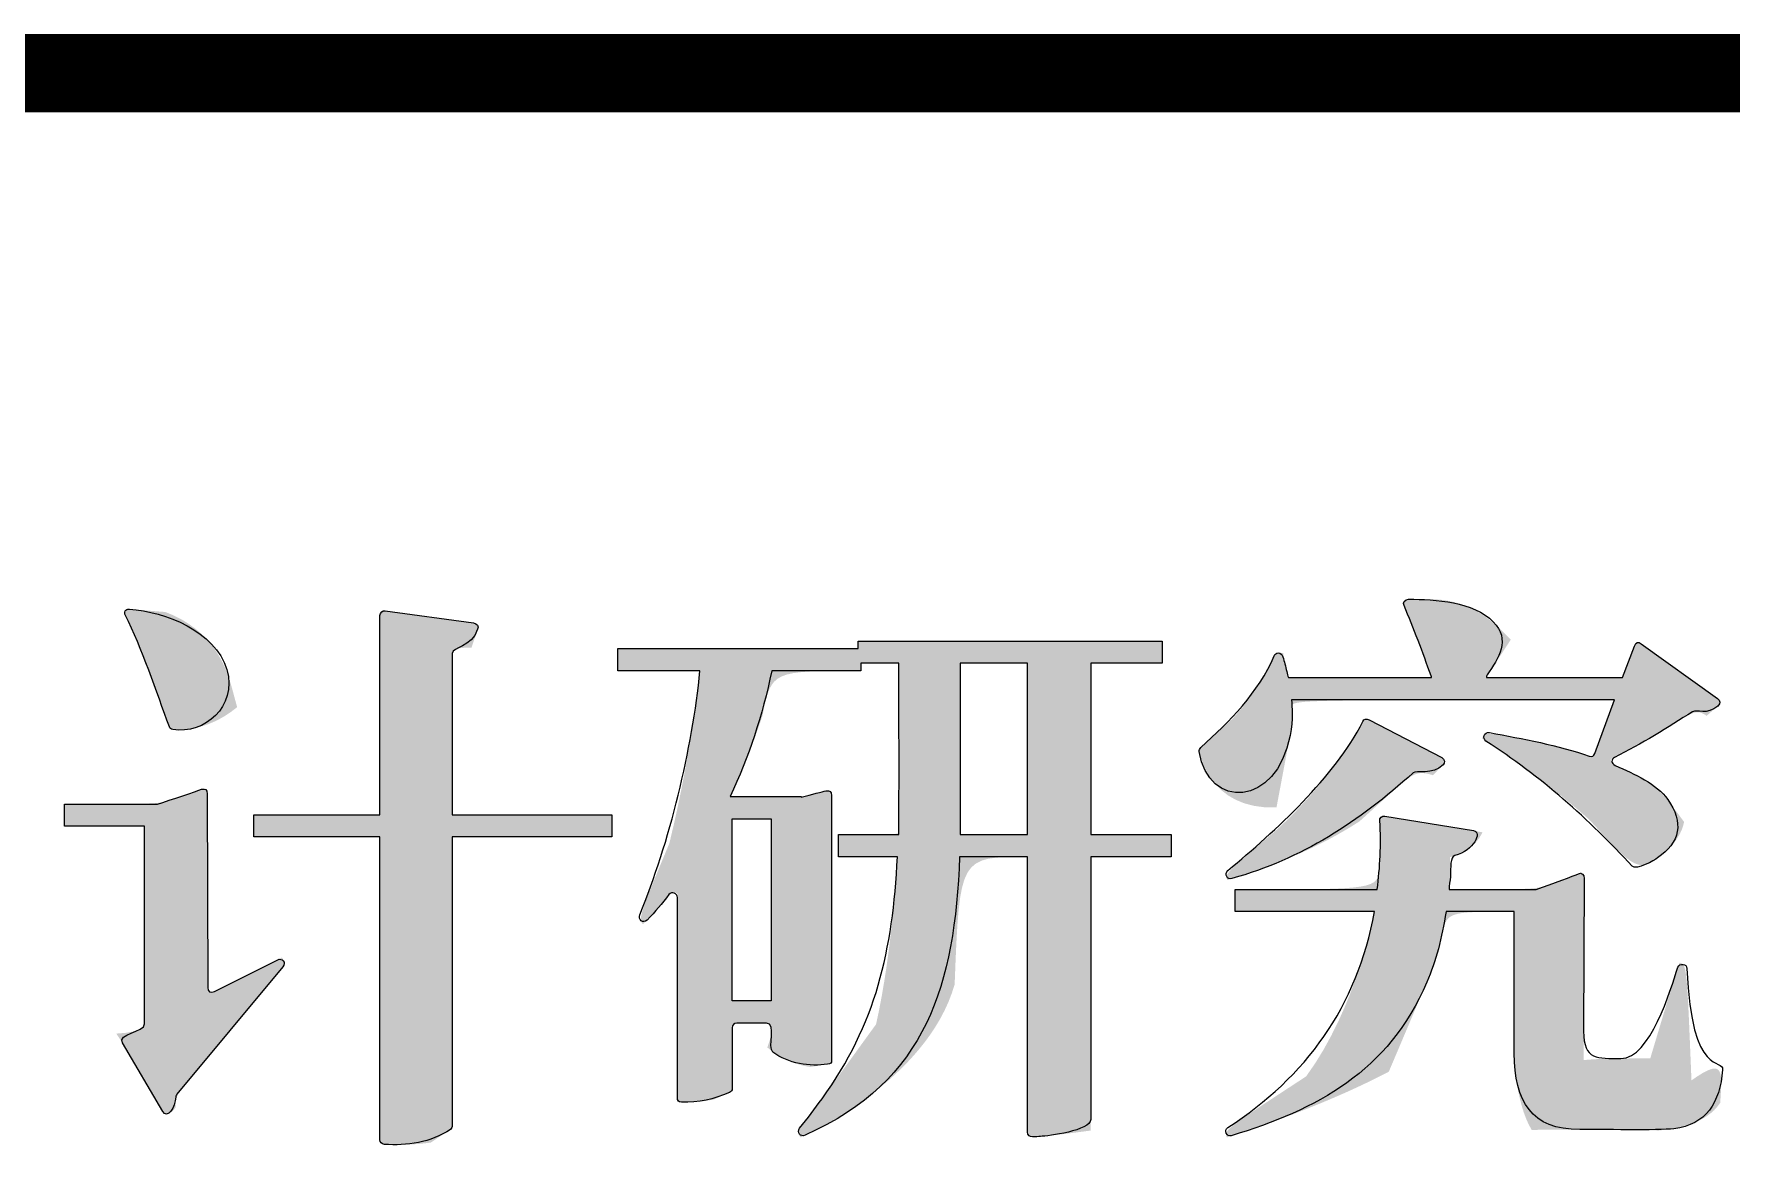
# Model space of a CAD drawing. Extents: x -18502 to 259858, y -468734 to 127958.
# Drawn here: x 100439 to 102464, y -291389 to -290062 of the extents above; entities that cross this region are included whole.
import ezdxf

# ---------------------------------------------------------------- set-up
doc = ezdxf.new("R2010")
doc.units = 0
doc.header["$LTSCALE"] = 1000
doc.layers.add('参照-TK_A1$0$TK', color=161, linetype='CONTINUOUS')
doc.layers.add('参照-TK_A1$0$图层 1', color=7, linetype='CONTINUOUS')

# ---------------------------------------------------------------- blocks, each defined once
blk = doc.blocks.new('参照-TK_A1$0$block 6')
at = {"layer": '参照-TK_A1$0$图层 1'}
h = blk.add_hatch(color=7, dxfattribs=at)
h.dxf.hatch_style = 2
edge = h.paths.add_edge_path()
edge.add_spline(control_points=[(46.3851, -11.509), (46.3851, -11.509), (46.3851, -11.509), (46.3842, -11.5118), (46.3592, -11.5702), (46.3136, -11.6159), (46.2679, -11.6571), (46.2661, -11.6589), (46.2653, -11.6608), (46.2653, -11.6635), (46.2796, -11.7558), (46.3878, -11.7521), (46.4093, -11.6379), (46.4148, -11.6118), (46.4122, -11.593), (46.4117, -11.5814), (46.4117, -11.5814), (46.9231, -11.5814), (46.9231, -11.5814), (46.9231, -11.5814), (46.8923, -11.6663), (46.8923, -11.6663), (46.8905, -11.6708), (46.8879, -11.6717), (46.8834, -11.6708), (46.8342, -11.6534), (46.7786, -11.6433), (46.7251, -11.6333), (46.717, -11.6324), (46.7134, -11.6425), (46.7197, -11.6469), (46.8056, -11.7018), (46.8834, -11.7713), (46.9514, -11.8453), (46.9575, -11.8518), (46.9872, -11.8363), (46.9916, -11.8316), (47.0274, -11.8088), (47.0336, -11.775), (47.0077, -11.7394), (46.9898, -11.7147), (46.9558, -11.6991), (46.9245, -11.6854), (46.9182, -11.6826), (46.9173, -11.6754), (46.9236, -11.6726), (46.9656, -11.6516), (47.0086, -11.6251), (47.047, -11.6004), (47.0542, -11.5958), (47.0693, -11.6068), (47.0873, -11.5913), (47.0918, -11.5867), (47.0908, -11.5831), (47.0864, -11.5794), (47.0864, -11.5794), (46.9656, -11.4926), (46.9656, -11.4926), (46.9612, -11.4889), (46.9575, -11.4898), (46.955, -11.4962), (46.955, -11.4962), (46.936, -11.5463), (46.936, -11.5463), (46.936, -11.5463), (46.7206, -11.5463), (46.7206, -11.5463), (46.7205, -11.5448), (46.7206, -11.5432), (46.7215, -11.542), (46.7403, -11.5154), (46.759, -11.4861), (46.7313, -11.4578), (46.7, -11.4258), (46.6392, -11.4221), (46.5972, -11.4221), (46.5909, -11.4221), (46.5873, -11.4277), (46.59, -11.4321), (46.6051, -11.4679), (46.6195, -11.5062), (46.6328, -11.5437), (46.6335, -11.5445), (46.6335, -11.5455), (46.6335, -11.5463), (46.6335, -11.5463), (46.4067, -11.5463), (46.4067, -11.5463), (46.4045, -11.5408), (46.4034, -11.5325), (46.4012, -11.5245), (46.3984, -11.5182), (46.3984, -11.5071), (46.3905, -11.5071), (46.3878, -11.5071), (46.3851, -11.509)], knot_values=[0, 0, 0, 0, 0.5001, 0.5001, 1, 1, 1, 2, 2, 2, 3, 3, 3, 4, 4, 4, 5, 5, 5, 6, 6, 6, 7, 7, 7, 8, 8, 8, 9, 9, 9, 10, 10, 10, 11, 11, 11, 12, 12, 12, 13, 13, 13, 14, 14, 14, 15, 15, 15, 16, 16, 16, 17, 17, 17, 18, 18, 18, 19, 19, 19, 20, 20, 20, 21, 21, 21, 22, 22, 22, 23, 23, 23, 24, 24, 24, 25, 25, 25, 26, 26, 26, 27, 27, 27, 28, 28, 28, 29, 29, 29, 30, 30, 30, 31, 31, 31, 31], degree=3, periodic=0)
h = blk.add_hatch(color=7, dxfattribs=at)
h.dxf.hatch_style = 2
edge = h.paths.add_edge_path()
edge.add_spline(control_points=[(44.7411, -11.5931), (44.7411, -11.5931), (44.7411, -11.5931), (44.725, -11.5336), (44.7053, -11.4715), (44.6275, -11.4423), (44.5703, -11.4377), (44.564, -11.4367), (44.5614, -11.4432), (44.564, -11.4477), (44.59, -11.499), (44.6132, -11.5693), (44.6338, -11.6241), (44.6346, -11.6269), (44.6364, -11.6278), (44.6391, -11.6287), (44.6892, -11.6361), (44.7411, -11.5931)], knot_values=[0, 0, 0, 0, 0.5001, 0.5001, 1, 1, 1, 2, 2, 2, 3, 3, 3, 4, 4, 4, 5, 5, 5, 5], degree=3, periodic=0)
h = blk.add_hatch(color=7, dxfattribs=at)
h.dxf.hatch_style = 2
edge = h.paths.add_edge_path()
edge.add_spline(control_points=[(45.3345, -11.7988), (45.3345, -11.7988), (45.3345, -11.7988), (45.3345, -11.7988), (45.3345, -11.7988), (45.3345, -11.7636), (45.3345, -11.7636), (45.3345, -11.7636), (45.0819, -11.7636), (45.0819, -11.7636), (45.0819, -11.7636), (45.0819, -11.5081), (45.0819, -11.5081), (45.0819, -11.4971), (45.1123, -11.499), (45.1221, -11.4697), (45.1249, -11.4652), (45.1204, -11.4606), (45.1158, -11.4596), (45.1158, -11.4596), (44.9755, -11.4405), (44.9755, -11.4405), (44.9719, -11.4395), (44.9674, -11.4432), (44.9674, -11.4477), (44.9674, -11.4477), (44.9674, -11.7636), (44.9674, -11.7636), (44.9674, -11.7636), (44.7675, -11.7636), (44.7675, -11.7636), (44.7675, -11.7636), (44.7675, -11.7988), (44.7675, -11.7988), (44.7675, -11.7988), (44.9674, -11.7988), (44.9674, -11.7988), (44.9674, -11.7988), (44.9674, -12.2786), (44.9674, -12.2786), (44.9674, -12.2823), (44.97, -12.285), (44.9745, -12.2859), (45.0094, -12.2886), (45.0479, -12.2831), (45.0792, -12.2621), (45.081, -12.2603), (45.0819, -12.2585), (45.0819, -12.2558), (45.0819, -12.2558), (45.0819, -11.7988), (45.0819, -11.7988), (45.0819, -11.7988), (45.3345, -11.7988)], knot_values=[0, 0, 0, 0, 0.5001, 0.5001, 1, 1, 1, 2, 2, 2, 3, 3, 3, 4, 4, 4, 5, 5, 5, 6, 6, 6, 7, 7, 7, 8, 8, 8, 9, 9, 9, 10, 10, 10, 11, 11, 11, 12, 12, 12, 13, 13, 13, 14, 14, 14, 15, 15, 15, 16, 16, 16, 17, 17, 17, 17], degree=3, periodic=0)
h = blk.add_hatch(color=7, dxfattribs=at)
h.dxf.hatch_style = 2
edge = h.paths.add_edge_path()
edge.add_spline(control_points=[(46.2207, -11.8302), (46.2207, -11.8302), (46.2207, -11.8302), (46.2207, -11.8302), (46.2207, -11.8302), (46.2207, -11.795), (46.2207, -11.795), (46.2207, -11.795), (46.0935, -11.795), (46.0935, -11.795), (46.0935, -11.795), (46.0935, -11.5235), (46.0935, -11.5235), (46.0935, -11.5235), (46.2066, -11.5235), (46.2066, -11.5235), (46.2066, -11.5235), (46.2066, -11.4884), (46.2066, -11.4884), (46.2066, -11.4884), (45.7248, -11.4884), (45.7248, -11.4884), (45.7248, -11.4884), (45.7248, -11.5003), (45.7248, -11.5003), (45.7248, -11.5003), (45.3442, -11.5003), (45.3442, -11.5003), (45.3442, -11.5003), (45.3442, -11.5355), (45.3442, -11.5355), (45.3442, -11.5355), (45.4744, -11.5355), (45.4744, -11.5355), (45.4625, -11.6585), (45.426, -11.8085), (45.3789, -11.9221), (45.3761, -11.9295), (45.3842, -11.9368), (45.3905, -11.9304), (45.4039, -11.9167), (45.4146, -11.9048), (45.4253, -11.8901), (45.4298, -11.8837), (45.4387, -11.8884), (45.4387, -11.8947), (45.4387, -11.8947), (45.4387, -12.2119), (45.4387, -12.2119), (45.4387, -12.2164), (45.4405, -12.2192), (45.445, -12.2192), (45.4718, -12.2201), (45.4969, -12.2146), (45.521, -12.2036), (45.5238, -12.2027), (45.5255, -12.2), (45.5255, -12.1972), (45.5255, -12.1972), (45.5255, -12.1013), (45.5255, -12.1013), (45.5255, -12.0968), (45.5283, -12.094), (45.5327, -12.094), (45.5327, -12.094), (45.58, -12.094), (45.58, -12.094), (45.5962, -12.094), (45.5811, -12.1323), (45.5899, -12.1397), (45.6141, -12.158), (45.649, -12.1633), (45.6766, -12.1589), (45.6812, -12.1589), (45.683, -12.157), (45.683, -12.1525), (45.683, -12.1525), (45.683, -11.733), (45.683, -11.733), (45.683, -11.7265), (45.6803, -11.7246), (45.6739, -11.7256), (45.6685, -11.7269), (45.6519, -11.7312), (45.6346, -11.7355), (45.6346, -11.7355), (45.6346, -11.7346), (45.6346, -11.7346), (45.6346, -11.7346), (45.5221, -11.7346), (45.5221, -11.7346), (45.5516, -11.6726), (45.5735, -11.6064), (45.588, -11.5355), (45.588, -11.5355), (45.7292, -11.5355), (45.7292, -11.5355), (45.7292, -11.5355), (45.7292, -11.5235), (45.7292, -11.5235), (45.7292, -11.5235), (45.7893, -11.5235), (45.7893, -11.5235), (45.7894, -11.6097), (45.7904, -11.6941), (45.7893, -11.7805), (45.7893, -11.784), (45.7902, -11.7901), (45.7893, -11.795), (45.7893, -11.795), (45.6941, -11.795), (45.6941, -11.795), (45.6941, -11.795), (45.6941, -11.8302), (45.6941, -11.8302), (45.6941, -11.8302), (45.7873, -11.8302), (45.7873, -11.8302), (45.7798, -11.979), (45.7534, -12.0956), (45.6678, -12.2137), (45.6562, -12.2293), (45.6455, -12.2448), (45.632, -12.2603), (45.6276, -12.2668), (45.6338, -12.275), (45.641, -12.2713), (45.8347, -12.1846), (45.8779, -12.0324), (45.8857, -11.8302), (45.8857, -11.8302), (45.9934, -11.8302), (45.9934, -11.8302), (45.9934, -11.8302), (45.9934, -12.2668), (45.9934, -12.2668), (45.9934, -12.2768), (46.0076, -12.2741), (46.014, -12.2732), (46.0255, -12.2732), (46.0935, -12.264), (46.0935, -12.2466), (46.0935, -12.2466), (46.0935, -11.8302), (46.0935, -11.8302), (46.0935, -11.8302), (46.2207, -11.8302)], knot_values=[0, 0, 0, 0, 0.5001, 0.5001, 1, 1, 1, 2, 2, 2, 3, 3, 3, 4, 4, 4, 5, 5, 5, 6, 6, 6, 7, 7, 7, 8, 8, 8, 9, 9, 9, 10, 10, 10, 11, 11, 11, 12, 12, 12, 13, 13, 13, 14, 14, 14, 15, 15, 15, 16, 16, 16, 17, 17, 17, 18, 18, 18, 19, 19, 19, 20, 20, 20, 21, 21, 21, 22, 22, 22, 23, 23, 23, 24, 24, 24, 25, 25, 25, 26, 26, 26, 27, 27, 27, 28, 28, 28, 29, 29, 29, 30, 30, 30, 31, 31, 31, 32, 32, 32, 33, 33, 33, 34, 34, 34, 35, 35, 35, 36, 36, 36, 37, 37, 37, 38, 38, 38, 39, 39, 39, 40, 40, 40, 41, 41, 41, 42, 42, 42, 43, 43, 43, 44, 44, 44, 45, 45, 45, 46, 46, 46, 47, 47, 47, 48, 48, 48, 48], degree=3, periodic=0)
h.paths.add_polyline_path([(45.5873, -11.7698), (45.5873, -12.0582), (45.5255, -12.0582), (45.5255, -11.7698)])
edge = h.paths.add_edge_path()
edge.add_spline(control_points=[(45.9934, -11.5235), (45.9934, -11.5235), (45.9934, -11.5235), (45.9934, -11.5235), (45.9934, -11.5235), (45.9934, -11.795), (45.9934, -11.795), (45.9934, -11.795), (45.8868, -11.795), (45.8868, -11.795), (45.8859, -11.7898), (45.8869, -11.7832), (45.8869, -11.7795), (45.8869, -11.7795), (45.8869, -11.5235), (45.8869, -11.5235), (45.8869, -11.5235), (45.9934, -11.5235)], knot_values=[0, 0, 0, 0, 0.5001, 0.5001, 1, 1, 1, 2, 2, 2, 3, 3, 3, 4, 4, 4, 5, 5, 5, 5], degree=3, periodic=0)
h = blk.add_hatch(color=7, dxfattribs=at)
h.dxf.hatch_style = 2
edge = h.paths.add_edge_path()
edge.add_spline(control_points=[(46.5193, -11.7741), (46.5193, -11.7741), (46.5193, -11.7741), (46.6042, -11.6973), (46.6088, -11.6927), (46.6356, -11.7009), (46.6517, -11.6845), (46.6552, -11.6817), (46.6544, -11.6754), (46.6499, -11.6726), (46.6499, -11.6726), (46.5345, -11.6132), (46.5345, -11.6132), (46.5301, -11.6105), (46.5265, -11.6114), (46.5247, -11.6159), (46.4791, -11.7046), (46.3869, -11.7887), (46.3109, -11.8518), (46.3047, -11.8582), (46.31, -11.8672), (46.3172, -11.8646), (46.4272, -11.8344), (46.5193, -11.7741)], knot_values=[0, 0, 0, 0, 0.5001, 0.5001, 1, 1, 1, 2, 2, 2, 3, 3, 3, 4, 4, 4, 5, 5, 5, 6, 6, 6, 7, 7, 7, 7], degree=3, periodic=0)
h = blk.add_hatch(color=7, dxfattribs=at)
h.dxf.hatch_style = 2
edge = h.paths.add_edge_path()
edge.add_spline(control_points=[(44.6437, -12.2274), (44.6437, -12.2274), (44.6437, -12.2274), (44.6437, -12.2109), (44.6437, -12.21), (44.6445, -12.209), (44.6454, -12.2064), (44.6454, -12.2064), (44.8136, -12.0044), (44.8136, -12.0044), (44.8199, -11.998), (44.8117, -11.9897), (44.8055, -11.9935), (44.8055, -11.9935), (44.7053, -12.0438), (44.7053, -12.0438), (44.699, -12.0465), (44.6945, -12.0438), (44.6945, -12.0373), (44.6945, -12.0373), (44.6937, -11.7302), (44.6937, -11.7302), (44.6937, -11.7237), (44.691, -11.7221), (44.6848, -11.7229), (44.6767, -11.7263), (44.6362, -11.7402), (44.6148, -11.7467), (44.6148, -11.7467), (44.4674, -11.7467), (44.4674, -11.7467), (44.4674, -11.7467), (44.4674, -11.7819), (44.4674, -11.7819), (44.4674, -11.7819), (44.5944, -11.7819), (44.5944, -11.7819), (44.5944, -11.7819), (44.5944, -12.0948), (44.5944, -12.0948), (44.5944, -12.1085), (44.5497, -12.1104), (44.5595, -12.1251), (44.5595, -12.1251), (44.6231, -12.2338), (44.6231, -12.2338), (44.6302, -12.2466), (44.6437, -12.2274)], knot_values=[0, 0, 0, 0, 0.5001, 0.5001, 1, 1, 1, 2, 2, 2, 3, 3, 3, 4, 4, 4, 5, 5, 5, 6, 6, 6, 7, 7, 7, 8, 8, 8, 9, 9, 9, 10, 10, 10, 11, 11, 11, 12, 12, 12, 13, 13, 13, 14, 14, 14, 15, 15, 15, 15], degree=3, periodic=0)
h = blk.add_hatch(color=7, dxfattribs=at)
h.dxf.hatch_style = 2
edge = h.paths.add_edge_path()
edge.add_spline(control_points=[(46.7921, -12.263), (46.7921, -12.263), (46.7921, -12.263), (46.8682, -12.2621), (46.8976, -12.2621), (46.9933, -12.264), (47.0175, -12.2612), (47.0684, -12.2548), (47.0908, -12.2201), (47.0944, -12.1679), (47.0971, -12.1478), (47.0453, -12.1845), (47.0381, -12.0071), (47.0381, -11.9997), (47.0265, -11.998), (47.0237, -12.0053), (47.0121, -12.0419), (46.98, -12.1498), (46.9335, -12.1498), (46.8968, -12.1498), (46.8744, -12.1525), (46.8744, -12.1067), (46.8744, -12.1067), (46.8753, -11.8646), (46.8753, -11.8646), (46.8753, -11.8582), (46.8708, -11.8545), (46.8664, -11.8572), (46.8588, -11.8601), (46.8255, -11.8725), (46.7993, -11.882), (46.7993, -11.882), (46.6613, -11.882), (46.6613, -11.882), (46.6614, -11.876), (46.6629, -11.8685), (46.6633, -11.8618), (46.6643, -11.8463), (46.6625, -11.8308), (46.6704, -11.828), (46.7008, -11.8206), (46.7143, -11.7915), (46.7, -11.7887), (46.7, -11.7887), (46.5595, -11.7659), (46.5595, -11.7659), (46.5551, -11.7649), (46.5506, -11.7686), (46.5515, -11.7732), (46.5541, -11.8109), (46.5516, -11.8468), (46.5475, -11.882), (46.5475, -11.882), (46.3226, -11.882), (46.3226, -11.882), (46.3226, -11.882), (46.3226, -11.9171), (46.3226, -11.9171), (46.3226, -11.9171), (46.5431, -11.9171), (46.5431, -11.9171), (46.5152, -12.069), (46.4348, -12.1782), (46.3109, -12.2594), (46.3037, -12.263), (46.3091, -12.275), (46.3162, -12.2722), (46.4514, -12.2311), (46.5658, -12.1707), (46.6258, -12.0291), (46.6405, -11.9955), (46.6501, -11.9584), (46.6564, -11.9171), (46.6564, -11.9171), (46.7644, -11.9171), (46.7644, -11.9171), (46.7644, -11.9171), (46.7644, -12.1414), (46.7644, -12.1414), (46.7653, -12.2183), (46.7921, -12.263)], knot_values=[0, 0, 0, 0, 0.5001, 0.5001, 1, 1, 1, 2, 2, 2, 3, 3, 3, 4, 4, 4, 5, 5, 5, 6, 6, 6, 7, 7, 7, 8, 8, 8, 9, 9, 9, 10, 10, 10, 11, 11, 11, 12, 12, 12, 13, 13, 13, 14, 14, 14, 15, 15, 15, 16, 16, 16, 17, 17, 17, 18, 18, 18, 19, 19, 19, 20, 20, 20, 21, 21, 21, 22, 22, 22, 23, 23, 23, 24, 24, 24, 25, 25, 25, 26, 26, 26, 26], degree=3, periodic=0)
at = {"layer": '参照-TK_A1$0$图层 1', "color": 7}
blk.add_lwpolyline([(45.5873, -11.7698), (45.5873, -12.0582), (45.5255, -12.0582), (45.5255, -11.7698), (45.5873, -11.7698)], dxfattribs=at)
for points, knots in [([(46.4093, -11.6379), (46.4148, -11.6118), (46.4122, -11.593), (46.4117, -11.5814), (46.4117, -11.5814), (46.9231, -11.5814), (46.9231, -11.5814), (46.9231, -11.5814), (46.8923, -11.6663), (46.8923, -11.6663), (46.8905, -11.6708), (46.8879, -11.6717), (46.8834, -11.6708), (46.8342, -11.6534), (46.7786, -11.6433), (46.7251, -11.6333), (46.717, -11.6324), (46.7134, -11.6425), (46.7197, -11.6469), (46.8056, -11.7018), (46.8834, -11.7713), (46.9514, -11.8453), (46.9575, -11.8518), (46.9872, -11.8363), (46.9916, -11.8316), (47.0274, -11.8088), (47.0336, -11.775), (47.0077, -11.7394), (46.9898, -11.7147), (46.9558, -11.6991), (46.9245, -11.6854), (46.9182, -11.6826), (46.9173, -11.6754), (46.9236, -11.6726), (46.9656, -11.6516), (47.0086, -11.6251), (47.047, -11.6004), (47.0542, -11.5958), (47.0693, -11.6068), (47.0873, -11.5913), (47.0918, -11.5867), (47.0908, -11.5831), (47.0864, -11.5794), (47.0864, -11.5794), (46.9656, -11.4926), (46.9656, -11.4926), (46.9612, -11.4889), (46.9575, -11.4898), (46.955, -11.4962), (46.955, -11.4962), (46.936, -11.5463), (46.936, -11.5463), (46.936, -11.5463), (46.7206, -11.5463), (46.7206, -11.5463), (46.7205, -11.5448), (46.7206, -11.5432), (46.7215, -11.542), (46.7403, -11.5154), (46.759, -11.4861), (46.7313, -11.4578), (46.7, -11.4258), (46.6392, -11.4221), (46.5972, -11.4221), (46.5909, -11.4221), (46.5873, -11.4277), (46.59, -11.4321), (46.6051, -11.4679), (46.6195, -11.5062), (46.6328, -11.5437), (46.6335, -11.5445), (46.6335, -11.5455), (46.6335, -11.5463), (46.6335, -11.5463), (46.4067, -11.5463), (46.4067, -11.5463), (46.4045, -11.5408), (46.4034, -11.5325), (46.4012, -11.5245), (46.3984, -11.5182), (46.3984, -11.5071), (46.3905, -11.5071), (46.3878, -11.5071), (46.3851, -11.509), (46.3842, -11.5118), (46.3592, -11.5702), (46.3136, -11.6159), (46.2679, -11.6571), (46.2661, -11.6589), (46.2653, -11.6608), (46.2653, -11.6635), (46.2796, -11.7558), (46.3878, -11.7521), (46.4093, -11.6379)], [0, 0, 0, 0, 1, 1, 1, 2, 2, 2, 3, 3, 3, 4, 4, 4, 5, 5, 5, 6, 6, 6, 7, 7, 7, 8, 8, 8, 9, 9, 9, 10, 10, 10, 11, 11, 11, 12, 12, 12, 13, 13, 13, 14, 14, 14, 15, 15, 15, 16, 16, 16, 17, 17, 17, 18, 18, 18, 19, 19, 19, 20, 20, 20, 21, 21, 21, 22, 22, 22, 23, 23, 23, 24, 24, 24, 25, 25, 25, 26, 26, 26, 27, 27, 27, 28, 28, 28, 29, 29, 29, 30, 30, 30, 31, 31, 31, 31]), ([(44.6338, -11.6241), (44.6346, -11.6269), (44.6364, -11.6278), (44.6391, -11.6287), (44.6892, -11.6361), (44.7411, -11.5931), (44.725, -11.5336), (44.7053, -11.4715), (44.6275, -11.4423), (44.5703, -11.4377), (44.564, -11.4367), (44.5614, -11.4432), (44.564, -11.4477), (44.59, -11.499), (44.6132, -11.5693), (44.6338, -11.6241)], [0, 0, 0, 0, 1, 1, 1, 2, 2, 2, 3, 3, 3, 4, 4, 4, 5, 5, 5, 5]), ([(45.0819, -11.5081), (45.0819, -11.4971), (45.1123, -11.499), (45.1221, -11.4697), (45.1249, -11.4652), (45.1204, -11.4606), (45.1158, -11.4596), (45.1158, -11.4596), (44.9755, -11.4405), (44.9755, -11.4405), (44.9719, -11.4395), (44.9674, -11.4432), (44.9674, -11.4477), (44.9674, -11.4477), (44.9674, -11.7636), (44.9674, -11.7636), (44.9674, -11.7636), (44.7675, -11.7636), (44.7675, -11.7636), (44.7675, -11.7636), (44.7675, -11.7988), (44.7675, -11.7988), (44.7675, -11.7988), (44.9674, -11.7988), (44.9674, -11.7988), (44.9674, -11.7988), (44.9674, -12.2786), (44.9674, -12.2786), (44.9674, -12.2823), (44.97, -12.285), (44.9745, -12.2859), (45.0094, -12.2886), (45.0479, -12.2831), (45.0792, -12.2621), (45.081, -12.2603), (45.0819, -12.2585), (45.0819, -12.2558), (45.0819, -12.2558), (45.0819, -11.7988), (45.0819, -11.7988), (45.0819, -11.7988), (45.3345, -11.7988), (45.3345, -11.7988), (45.3345, -11.7988), (45.3345, -11.7636), (45.3345, -11.7636), (45.3345, -11.7636), (45.0819, -11.7636), (45.0819, -11.7636), (45.0819, -11.7636), (45.0819, -11.5081), (45.0819, -11.5081)], [0, 0, 0, 0, 1, 1, 1, 2, 2, 2, 3, 3, 3, 4, 4, 4, 5, 5, 5, 6, 6, 6, 7, 7, 7, 8, 8, 8, 9, 9, 9, 10, 10, 10, 11, 11, 11, 12, 12, 12, 13, 13, 13, 14, 14, 14, 15, 15, 15, 16, 16, 16, 17, 17, 17, 17]), ([(46.0935, -11.5235), (46.0935, -11.5235), (46.2066, -11.5235), (46.2066, -11.5235), (46.2066, -11.5235), (46.2066, -11.4884), (46.2066, -11.4884), (46.2066, -11.4884), (45.7248, -11.4884), (45.7248, -11.4884), (45.7248, -11.4884), (45.7248, -11.5003), (45.7248, -11.5003), (45.7248, -11.5003), (45.3442, -11.5003), (45.3442, -11.5003), (45.3442, -11.5003), (45.3442, -11.5355), (45.3442, -11.5355), (45.3442, -11.5355), (45.4744, -11.5355), (45.4744, -11.5355), (45.4625, -11.6585), (45.426, -11.8085), (45.3789, -11.9221), (45.3761, -11.9295), (45.3842, -11.9368), (45.3905, -11.9304), (45.4039, -11.9167), (45.4146, -11.9048), (45.4253, -11.8901), (45.4298, -11.8837), (45.4387, -11.8884), (45.4387, -11.8947), (45.4387, -11.8947), (45.4387, -12.2119), (45.4387, -12.2119), (45.4387, -12.2164), (45.4405, -12.2192), (45.445, -12.2192), (45.4718, -12.2201), (45.4969, -12.2146), (45.521, -12.2036), (45.5238, -12.2027), (45.5255, -12.2), (45.5255, -12.1972), (45.5255, -12.1972), (45.5255, -12.1013), (45.5255, -12.1013), (45.5255, -12.0968), (45.5283, -12.094), (45.5327, -12.094), (45.5327, -12.094), (45.58, -12.094), (45.58, -12.094), (45.5962, -12.094), (45.5811, -12.1323), (45.5899, -12.1397), (45.6141, -12.158), (45.649, -12.1633), (45.6766, -12.1589), (45.6812, -12.1589), (45.683, -12.157), (45.683, -12.1525), (45.683, -12.1525), (45.683, -11.733), (45.683, -11.733), (45.683, -11.7265), (45.6803, -11.7246), (45.6739, -11.7256), (45.6685, -11.7269), (45.6519, -11.7312), (45.6346, -11.7355), (45.6346, -11.7355), (45.6346, -11.7346), (45.6346, -11.7346), (45.6346, -11.7346), (45.5221, -11.7346), (45.5221, -11.7346), (45.5516, -11.6726), (45.5735, -11.6064), (45.588, -11.5355), (45.588, -11.5355), (45.7292, -11.5355), (45.7292, -11.5355), (45.7292, -11.5355), (45.7292, -11.5235), (45.7292, -11.5235), (45.7292, -11.5235), (45.7893, -11.5235), (45.7893, -11.5235), (45.7894, -11.6097), (45.7904, -11.6941), (45.7893, -11.7805), (45.7893, -11.784), (45.7902, -11.7901), (45.7893, -11.795), (45.7893, -11.795), (45.6941, -11.795), (45.6941, -11.795), (45.6941, -11.795), (45.6941, -11.8302), (45.6941, -11.8302), (45.6941, -11.8302), (45.7873, -11.8302), (45.7873, -11.8302), (45.7798, -11.979), (45.7534, -12.0956), (45.6678, -12.2137), (45.6562, -12.2293), (45.6455, -12.2448), (45.632, -12.2603), (45.6276, -12.2668), (45.6338, -12.275), (45.641, -12.2713), (45.8347, -12.1846), (45.8779, -12.0324), (45.8857, -11.8302), (45.8857, -11.8302), (45.9934, -11.8302), (45.9934, -11.8302), (45.9934, -11.8302), (45.9934, -12.2668), (45.9934, -12.2668), (45.9934, -12.2768), (46.0076, -12.2741), (46.014, -12.2732), (46.0255, -12.2732), (46.0935, -12.264), (46.0935, -12.2466), (46.0935, -12.2466), (46.0935, -11.8302), (46.0935, -11.8302), (46.0935, -11.8302), (46.2207, -11.8302), (46.2207, -11.8302), (46.2207, -11.8302), (46.2207, -11.795), (46.2207, -11.795), (46.2207, -11.795), (46.0935, -11.795), (46.0935, -11.795), (46.0935, -11.795), (46.0935, -11.5235), (46.0935, -11.5235)], [0, 0, 0, 0, 1, 1, 1, 2, 2, 2, 3, 3, 3, 4, 4, 4, 5, 5, 5, 6, 6, 6, 7, 7, 7, 8, 8, 8, 9, 9, 9, 10, 10, 10, 11, 11, 11, 12, 12, 12, 13, 13, 13, 14, 14, 14, 15, 15, 15, 16, 16, 16, 17, 17, 17, 18, 18, 18, 19, 19, 19, 20, 20, 20, 21, 21, 21, 22, 22, 22, 23, 23, 23, 24, 24, 24, 25, 25, 25, 26, 26, 26, 27, 27, 27, 28, 28, 28, 29, 29, 29, 30, 30, 30, 31, 31, 31, 32, 32, 32, 33, 33, 33, 34, 34, 34, 35, 35, 35, 36, 36, 36, 37, 37, 37, 38, 38, 38, 39, 39, 39, 40, 40, 40, 41, 41, 41, 42, 42, 42, 43, 43, 43, 44, 44, 44, 45, 45, 45, 46, 46, 46, 47, 47, 47, 48, 48, 48, 48]), ([(45.8869, -11.7795), (45.8869, -11.7795), (45.8869, -11.5235), (45.8869, -11.5235), (45.8869, -11.5235), (45.9934, -11.5235), (45.9934, -11.5235), (45.9934, -11.5235), (45.9934, -11.795), (45.9934, -11.795), (45.9934, -11.795), (45.8868, -11.795), (45.8868, -11.795), (45.8859, -11.7898), (45.8869, -11.7832), (45.8869, -11.7795)], [0, 0, 0, 0, 1, 1, 1, 2, 2, 2, 3, 3, 3, 4, 4, 4, 5, 5, 5, 5]), ([(46.5345, -11.6132), (46.5301, -11.6105), (46.5265, -11.6114), (46.5247, -11.6159), (46.4791, -11.7046), (46.3869, -11.7887), (46.3109, -11.8518), (46.3047, -11.8582), (46.31, -11.8672), (46.3172, -11.8646), (46.4272, -11.8344), (46.5193, -11.7741), (46.6042, -11.6973), (46.6088, -11.6927), (46.6356, -11.7009), (46.6517, -11.6845), (46.6552, -11.6817), (46.6544, -11.6754), (46.6499, -11.6726), (46.6499, -11.6726), (46.5345, -11.6132), (46.5345, -11.6132)], [0, 0, 0, 0, 1, 1, 1, 2, 2, 2, 3, 3, 3, 4, 4, 4, 5, 5, 5, 6, 6, 6, 7, 7, 7, 7]), ([(44.8055, -11.9935), (44.8055, -11.9935), (44.7053, -12.0438), (44.7053, -12.0438), (44.699, -12.0465), (44.6945, -12.0438), (44.6945, -12.0373), (44.6945, -12.0373), (44.6937, -11.7302), (44.6937, -11.7302), (44.6937, -11.7237), (44.691, -11.7221), (44.6848, -11.7229), (44.6767, -11.7263), (44.6362, -11.7402), (44.6148, -11.7467), (44.6148, -11.7467), (44.4674, -11.7467), (44.4674, -11.7467), (44.4674, -11.7467), (44.4674, -11.7819), (44.4674, -11.7819), (44.4674, -11.7819), (44.5944, -11.7819), (44.5944, -11.7819), (44.5944, -11.7819), (44.5944, -12.0948), (44.5944, -12.0948), (44.5944, -12.1085), (44.5497, -12.1104), (44.5595, -12.1251), (44.5595, -12.1251), (44.6231, -12.2338), (44.6231, -12.2338), (44.6302, -12.2466), (44.6437, -12.2274), (44.6437, -12.2109), (44.6437, -12.21), (44.6445, -12.209), (44.6454, -12.2064), (44.6454, -12.2064), (44.8136, -12.0044), (44.8136, -12.0044), (44.8199, -11.998), (44.8117, -11.9897), (44.8055, -11.9935)], [0, 0, 0, 0, 1, 1, 1, 2, 2, 2, 3, 3, 3, 4, 4, 4, 5, 5, 5, 6, 6, 6, 7, 7, 7, 8, 8, 8, 9, 9, 9, 10, 10, 10, 11, 11, 11, 12, 12, 12, 13, 13, 13, 14, 14, 14, 15, 15, 15, 15]), ([(47.0381, -12.0071), (47.0381, -11.9997), (47.0265, -11.998), (47.0237, -12.0053), (47.0121, -12.0419), (46.98, -12.1498), (46.9335, -12.1498), (46.8968, -12.1498), (46.8744, -12.1525), (46.8744, -12.1067), (46.8744, -12.1067), (46.8753, -11.8646), (46.8753, -11.8646), (46.8753, -11.8582), (46.8708, -11.8545), (46.8664, -11.8572), (46.8588, -11.8601), (46.8255, -11.8725), (46.7993, -11.882), (46.7993, -11.882), (46.6613, -11.882), (46.6613, -11.882), (46.6614, -11.876), (46.6629, -11.8685), (46.6633, -11.8618), (46.6643, -11.8463), (46.6625, -11.8308), (46.6704, -11.828), (46.7008, -11.8206), (46.7143, -11.7915), (46.7, -11.7887), (46.7, -11.7887), (46.5595, -11.7659), (46.5595, -11.7659), (46.5551, -11.7649), (46.5506, -11.7686), (46.5515, -11.7732), (46.5541, -11.8109), (46.5516, -11.8468), (46.5475, -11.882), (46.5475, -11.882), (46.3226, -11.882), (46.3226, -11.882), (46.3226, -11.882), (46.3226, -11.9171), (46.3226, -11.9171), (46.3226, -11.9171), (46.5431, -11.9171), (46.5431, -11.9171), (46.5152, -12.069), (46.4348, -12.1782), (46.3109, -12.2594), (46.3037, -12.263), (46.3091, -12.275), (46.3162, -12.2722), (46.4514, -12.2311), (46.5658, -12.1707), (46.6258, -12.0291), (46.6405, -11.9955), (46.6501, -11.9584), (46.6564, -11.9171), (46.6564, -11.9171), (46.7644, -11.9171), (46.7644, -11.9171), (46.7644, -11.9171), (46.7644, -12.1414), (46.7644, -12.1414), (46.7653, -12.2183), (46.7921, -12.263), (46.8682, -12.2621), (46.8976, -12.2621), (46.9933, -12.264), (47.0175, -12.2612), (47.0684, -12.2548), (47.0908, -12.2201), (47.0944, -12.1679), (47.0971, -12.1478), (47.0453, -12.1845), (47.0381, -12.0071)], [0, 0, 0, 0, 1, 1, 1, 2, 2, 2, 3, 3, 3, 4, 4, 4, 5, 5, 5, 6, 6, 6, 7, 7, 7, 8, 8, 8, 9, 9, 9, 10, 10, 10, 11, 11, 11, 12, 12, 12, 13, 13, 13, 14, 14, 14, 15, 15, 15, 16, 16, 16, 17, 17, 17, 18, 18, 18, 19, 19, 19, 20, 20, 20, 21, 21, 21, 22, 22, 22, 23, 23, 23, 24, 24, 24, 25, 25, 25, 26, 26, 26, 26])]:
    blk.add_open_spline(points, degree=3, knots=knots, dxfattribs=at)

msp = doc.modelspace()

# ---------------------------------------------------------------- linework, layer by layer
at = {"layer": '参照-TK_A1$0$TK', "const_width": 75}
for points in [[(94147.7, -290099.3), (106147.7, -290099.3)], [(94147.7, -290118), (106147.7, -290118)]]:
    msp.add_lwpolyline(points, dxfattribs=at)

# ---------------------------------------------------------------- block references
at = {"layer": '参照-TK_A1$0$TK', "color": 0, "xscale": 753.0304320000001, "yscale": 753.0304320000001, "zscale": 753.0304320000001}
msp.add_blockref('参照-TK_A1$0$block 6', (66990.4, -282135.2), dxfattribs=at)

doc.saveas('drawing.dxf')
